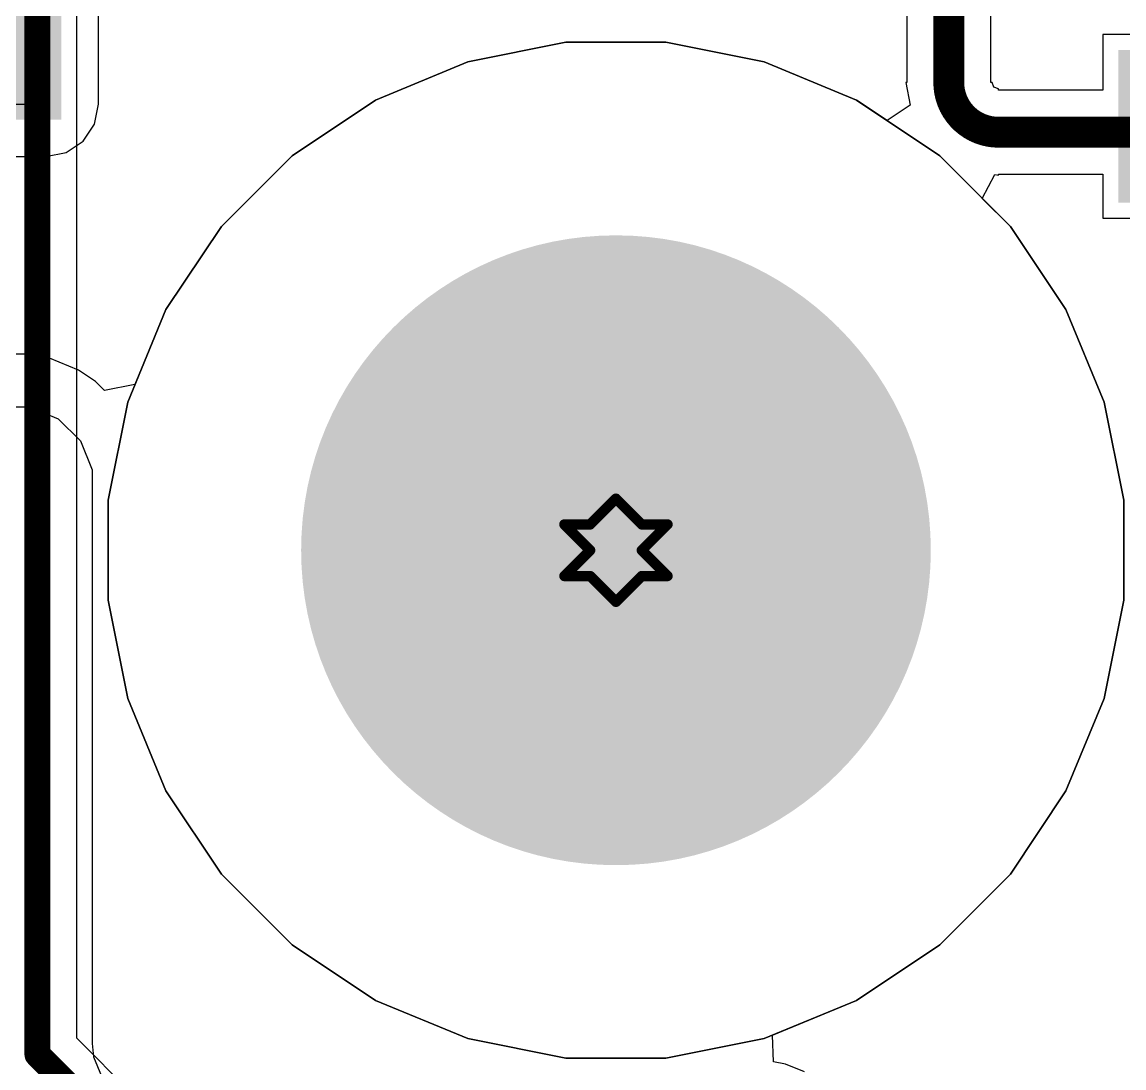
# Model space of a CAD drawing. Header units: inches. Extents: x -12 to 5355, y -7 to 5366.
# Drawn here: x 14.37 to 19.8, y 16.58 to 21.73 of the extents above; entities that cross this region are included whole.
import ezdxf

# ---------------------------------------------------------------- set-up
doc = ezdxf.new("R2010")
doc.units = ezdxf.units.IN
for name, color, linetype in [('BOTTOM LAYER', 5, 'Continuous'), ('Bottom Solder', 6, 'Continuous'), ('Drill Drawing', 1, 'Continuous'), ('GROUND1', 16, 'Continuous'), ('GROUND2', 156, 'Continuous'), ('Multi-Layer', 9, 'Continuous'), ('Pad Holes', 156, 'Continuous'), ('POWER', 76, 'Continuous'), ('SIGNAL', 90, 'Continuous'), ('TOP LAYER', 1, 'Continuous'), ('Top Paste', 8, 'Continuous'), ('Top Solder', 216, 'Continuous')]:
    doc.layers.add(name, color=color, linetype=linetype)

# ---------------------------------------------------------------- blocks, each defined once
blk = doc.blocks.new('XUNPU_SMN_303_B_54')
at = {"layer": 'Bottom Solder'}
blk.add_hatch(color=6, dxfattribs=at).paths.add_polyline_path([(1.4742, -6.0732), (2.2258, -6.0732), (2.2258, -7.4748), (1.4742, -7.4748)])
blk = doc.blocks.new('DO_214AC_SMA__55')
at = {"layer": 'TOP LAYER'}
blk.add_hatch(color=1, dxfattribs=at).paths.add_polyline_path([(1.3778, 1.1516), (3.3778, 1.1516), (3.3778, -0.9484), (1.3778, -0.9484)])
at = {"layer": 'Top Paste'}
blk.add_hatch(color=8, dxfattribs=at).paths.add_polyline_path([(1.3778, 1.1516), (3.3778, 1.1516), (3.3778, -0.9484), (1.3778, -0.9484)])
at = {"layer": 'Top Solder'}
blk.add_hatch(color=216, dxfattribs=at).paths.add_polyline_path([(1.3016, 1.2278), (3.454, 1.2278), (3.454, -1.0246), (1.3016, -1.0246)])

msp = doc.modelspace()

# ---------------------------------------------------------------- hatches: boundary and pattern name
at = {"layer": 'Bottom Solder'}
h = msp.add_hatch(color=6, dxfattribs=at)
edge = h.paths.add_edge_path()
edge.add_arc((17.2974, 19.1262), 0.0762, 0, 360)
at = {"layer": 'Pad Holes'}
h = msp.add_hatch(color=7, dxfattribs=at)
edge = h.paths.add_edge_path()
edge.add_arc((17.2974, 19.1262), 1.55, 0, 360)
at = {"layer": 'Top Solder'}
h = msp.add_hatch(color=216, dxfattribs=at)
edge = h.paths.add_edge_path()
edge.add_arc((17.2974, 19.1262), 0.0762, 0, 360)

# ---------------------------------------------------------------- linework, layer by layer
at = {"layer": 'BOTTOM LAYER'}
for p, q in [((18.7287, 22.0599), (18.7287, 21.429)), ((19.1427, 21.429), (19.1427, 22.0599)), ((21.2478, 21.6649), (19.6938, 21.6649)), ((19.6938, 21.6649), (19.6938, 21.3906)), ((17.0512, 21.6262), (16.5682, 21.5301)), ((17.5436, 21.6262), (17.0512, 21.6262)), ((18.0266, 21.5301), (17.5436, 21.6262)), ((16.5682, 21.5301), (16.1132, 21.3417)), ((18.4816, 21.3417), (18.0266, 21.5301)), ((18.7287, 21.429), (18.7239, 21.429)), ((18.7239, 21.429), (18.7461, 21.3177)), ((19.149, 21.429), (19.1427, 21.429)), ((19.1584, 21.4063), (19.149, 21.429)), ((19.1811, 21.3969), (19.1584, 21.4063)), ((19.1811, 21.3906), (19.1811, 21.3969)), ((19.6938, 21.3906), (19.1811, 21.3906)), ((16.1132, 21.3417), (15.7037, 21.0681)), ((18.6318, 21.2413), (18.4816, 21.3417)), ((18.7461, 21.3177), (18.6318, 21.2413)), ((15.7037, 21.0681), (15.3555, 20.7199)), ((19.1008, 20.8583), (19.1634, 20.9753)), ((19.1634, 20.9753), (19.1811, 20.9718)), ((19.1811, 20.9718), (19.1811, 20.9766)), ((19.1811, 20.9766), (19.6938, 20.9766)), ((19.6938, 20.9766), (19.6938, 20.7609)), ((19.2393, 20.7199), (19.1008, 20.8583)), ((19.6938, 20.7609), (21.2478, 20.7609)), ((15.3555, 20.7199), (15.0819, 20.3104)), ((19.5129, 20.3104), (19.2393, 20.7199)), ((15.0819, 20.3104), (14.9291, 19.9416)), ((19.7013, 19.8554), (19.5129, 20.3104)), ((14.4097, 20.091), (14.3328, 20.091)), ((14.4545, 20.0821), (14.4097, 20.091)), ((14.5088, 20.0713), (14.4545, 20.0821)), ((14.6508, 20.0124), (14.5088, 20.0713)), ((14.7348, 19.9563), (14.6508, 20.0124)), ((14.7793, 19.9118), (14.7348, 19.9563)), ((14.7348, 19.9563), (14.7348, 19.9563)), ((14.9291, 19.9416), (14.7793, 19.9118)), ((19.7974, 19.3724), (19.7013, 19.8554)), ((14.3328, 19.832), (14.4097, 19.832)), ((14.4097, 19.832), (14.5517, 19.7732)), ((14.5517, 19.7732), (14.6604, 19.6645)), ((14.6604, 19.6645), (14.7192, 19.5225)), ((14.7192, 19.5225), (14.7192, 19.4456)), ((14.7192, 19.4456), (14.7192, 19.4456)), ((14.7192, 19.4456), (14.7192, 18.0948)), ((19.7974, 18.88), (19.7974, 19.3724)), ((19.7013, 18.397), (19.7974, 18.88)), ((19.5129, 17.942), (19.7013, 18.397)), ((14.7192, 18.0948), (14.7192, 16.6989)), ((19.2393, 17.5325), (19.5129, 17.942)), ((18.8911, 17.1843), (19.2393, 17.5325)), ((18.4816, 16.9107), (18.8911, 17.1843)), ((18.0677, 16.7393), (18.4816, 16.9107)), ((18.0731, 16.6087), (18.0677, 16.7393)), ((14.7192, 16.6989), (14.7257, 16.6323)), ((14.7257, 16.6323), (14.7767, 16.5093)), ((18.1328, 16.5969), (18.0731, 16.6087)), ((18.2262, 16.5582), (18.1328, 16.5969))]:
    msp.add_line(p, q, dxfattribs=at)
for points in [[(18.9357, 21.429, 0.152, 0.152, 0), (18.9357, 22.5044, 0.152, 0.152, 0)], [(19.1811, 21.1836, 0.152, 0.152, -0.414214), (18.9357, 21.429, 0.152, 0.152, 0)], [(19.1811, 21.1836, 0.152, 0.152, 0), (20.4414, 21.1836, 0.152, 0.152, 0)]]:
    msp.add_lwpolyline(points, format="xyseb", dxfattribs=at)
for points in [[(18.8977, 21.429, 0.076, 0.076, 1), (18.9737, 21.429, 0.076, 0.076, 1)], [(18.8977, 21.429, 0.076, 0.076, 1), (18.9737, 21.429, 0.076, 0.076, 1)], [(19.1431, 21.1836, 0.076, 0.076, 1), (19.2191, 21.1836, 0.076, 0.076, 1)], [(19.1431, 21.1836, 0.076, 0.076, 1), (19.2191, 21.1836, 0.076, 0.076, 1)]]:
    msp.add_lwpolyline(points, format="xyseb", close=True, dxfattribs=at)
at = {"layer": 'Drill Drawing'}
for points in [[(17.1704, 19.2532, 0.0508, 0.0508, 0), (17.2974, 19.3802, 0.0508, 0.0508, 0)], [(17.2974, 19.3802, 0.0508, 0.0508, 0), (17.4244, 19.2532, 0.0508, 0.0508, 0)], [(17.0434, 19.2532, 0.0508, 0.0508, 0), (17.1704, 19.1262, 0.0508, 0.0508, 0)], [(17.0434, 19.2532, 0.0508, 0.0508, 0), (17.1704, 19.2532, 0.0508, 0.0508, 0)], [(17.4244, 19.2532, 0.0508, 0.0508, 0), (17.5514, 19.2532, 0.0508, 0.0508, 0)], [(17.4244, 19.1262, 0.0508, 0.0508, 0), (17.5514, 19.2532, 0.0508, 0.0508, 0)], [(17.0434, 18.9992, 0.0508, 0.0508, 0), (17.1704, 19.1262, 0.0508, 0.0508, 0)], [(17.4244, 19.1262, 0.0508, 0.0508, 0), (17.5514, 18.9992, 0.0508, 0.0508, 0)], [(17.0434, 18.9992, 0.0508, 0.0508, 0), (17.1704, 18.9992, 0.0508, 0.0508, 0)], [(17.1704, 18.9992, 0.0508, 0.0508, 0), (17.2974, 18.8722, 0.0508, 0.0508, 0)], [(17.2974, 18.8722, 0.0508, 0.0508, 0), (17.4244, 18.9992, 0.0508, 0.0508, 0)], [(17.4244, 18.9992, 0.0508, 0.0508, 0), (17.5514, 18.9992, 0.0508, 0.0508, 0)]]:
    msp.add_lwpolyline(points, format="xyseb", dxfattribs=at)
for points in [[(17.2847, 19.3802, 0.0254, 0.0254, 1), (17.3101, 19.3802, 0.0254, 0.0254, 1)], [(17.2847, 19.3802, 0.0254, 0.0254, 1), (17.3101, 19.3802, 0.0254, 0.0254, 1)], [(17.0307, 19.2532, 0.0254, 0.0254, 1), (17.0561, 19.2532, 0.0254, 0.0254, 1)], [(17.0307, 19.2532, 0.0254, 0.0254, 1), (17.0561, 19.2532, 0.0254, 0.0254, 1)], [(17.1577, 19.2532, 0.0254, 0.0254, 1), (17.1831, 19.2532, 0.0254, 0.0254, 1)], [(17.1577, 19.2532, 0.0254, 0.0254, 1), (17.1831, 19.2532, 0.0254, 0.0254, 1)], [(17.4117, 19.2532, 0.0254, 0.0254, 1), (17.4371, 19.2532, 0.0254, 0.0254, 1)], [(17.4117, 19.2532, 0.0254, 0.0254, 1), (17.4371, 19.2532, 0.0254, 0.0254, 1)], [(17.5387, 19.2532, 0.0254, 0.0254, 1), (17.5641, 19.2532, 0.0254, 0.0254, 1)], [(17.5387, 19.2532, 0.0254, 0.0254, 1), (17.5641, 19.2532, 0.0254, 0.0254, 1)], [(17.1577, 19.1262, 0.0254, 0.0254, 1), (17.1831, 19.1262, 0.0254, 0.0254, 1)], [(17.1577, 19.1262, 0.0254, 0.0254, 1), (17.1831, 19.1262, 0.0254, 0.0254, 1)], [(17.4117, 19.1262, 0.0254, 0.0254, 1), (17.4371, 19.1262, 0.0254, 0.0254, 1)], [(17.4117, 19.1262, 0.0254, 0.0254, 1), (17.4371, 19.1262, 0.0254, 0.0254, 1)], [(17.0307, 18.9992, 0.0254, 0.0254, 1), (17.0561, 18.9992, 0.0254, 0.0254, 1)], [(17.0307, 18.9992, 0.0254, 0.0254, 1), (17.0561, 18.9992, 0.0254, 0.0254, 1)], [(17.1577, 18.9992, 0.0254, 0.0254, 1), (17.1831, 18.9992, 0.0254, 0.0254, 1)], [(17.1577, 18.9992, 0.0254, 0.0254, 1), (17.1831, 18.9992, 0.0254, 0.0254, 1)], [(17.4117, 18.9992, 0.0254, 0.0254, 1), (17.4371, 18.9992, 0.0254, 0.0254, 1)], [(17.4117, 18.9992, 0.0254, 0.0254, 1), (17.4371, 18.9992, 0.0254, 0.0254, 1)], [(17.5387, 18.9992, 0.0254, 0.0254, 1), (17.5641, 18.9992, 0.0254, 0.0254, 1)], [(17.5387, 18.9992, 0.0254, 0.0254, 1), (17.5641, 18.9992, 0.0254, 0.0254, 1)], [(17.2847, 18.8722, 0.0254, 0.0254, 1), (17.3101, 18.8722, 0.0254, 0.0254, 1)], [(17.2847, 18.8722, 0.0254, 0.0254, 1), (17.3101, 18.8722, 0.0254, 0.0254, 1)]]:
    msp.add_lwpolyline(points, format="xyseb", close=True, dxfattribs=at)
at = {"layer": 'GROUND1'}
for p, q in [((17.0512, 21.6262), (16.5682, 21.5301)), ((17.5436, 21.6262), (17.0512, 21.6262)), ((18.0266, 21.5301), (17.5436, 21.6262)), ((16.5682, 21.5301), (16.1132, 21.3417)), ((18.4816, 21.3417), (18.0266, 21.5301)), ((16.1132, 21.3417), (15.7037, 21.0681)), ((18.8911, 21.0681), (18.4816, 21.3417)), ((15.7037, 21.0681), (15.3555, 20.7199)), ((19.2393, 20.7199), (18.8911, 21.0681)), ((15.3555, 20.7199), (15.0819, 20.3104)), ((19.5129, 20.3104), (19.2393, 20.7199)), ((15.0819, 20.3104), (14.8935, 19.8554)), ((19.7013, 19.8554), (19.5129, 20.3104)), ((14.8935, 19.8554), (14.7974, 19.3724)), ((19.7974, 19.3724), (19.7013, 19.8554)), ((14.7974, 19.3724), (14.7974, 18.88)), ((19.7974, 18.88), (19.7974, 19.3724)), ((14.7974, 18.88), (14.8935, 18.397)), ((19.7013, 18.397), (19.7974, 18.88)), ((14.8935, 18.397), (15.0819, 17.942)), ((19.5129, 17.942), (19.7013, 18.397)), ((15.0819, 17.942), (15.3555, 17.5325)), ((19.2393, 17.5325), (19.5129, 17.942)), ((15.3555, 17.5325), (15.7037, 17.1843)), ((18.8911, 17.1843), (19.2393, 17.5325)), ((15.7037, 17.1843), (16.1132, 16.9107)), ((18.4816, 16.9107), (18.8911, 17.1843)), ((16.1132, 16.9107), (16.5682, 16.7223)), ((18.0266, 16.7223), (18.4816, 16.9107)), ((16.5682, 16.7223), (17.0512, 16.6262)), ((17.5436, 16.6262), (18.0266, 16.7223)), ((17.0512, 16.6262), (17.5436, 16.6262))]:
    msp.add_line(p, q, dxfattribs=at)
at = {"layer": 'GROUND2'}
for p, q in [((17.0512, 21.6262), (16.5682, 21.5301)), ((17.5436, 21.6262), (17.0512, 21.6262)), ((18.0266, 21.5301), (17.5436, 21.6262)), ((16.5682, 21.5301), (16.1132, 21.3417)), ((18.4816, 21.3417), (18.0266, 21.5301)), ((16.1132, 21.3417), (15.7037, 21.0681)), ((18.8911, 21.0681), (18.4816, 21.3417)), ((15.7037, 21.0681), (15.3555, 20.7199)), ((19.2393, 20.7199), (18.8911, 21.0681)), ((15.3555, 20.7199), (15.0819, 20.3104)), ((19.5129, 20.3104), (19.2393, 20.7199)), ((15.0819, 20.3104), (14.8935, 19.8554)), ((19.7013, 19.8554), (19.5129, 20.3104)), ((14.8935, 19.8554), (14.7974, 19.3724)), ((19.7974, 19.3724), (19.7013, 19.8554)), ((14.7974, 19.3724), (14.7974, 18.88)), ((19.7974, 18.88), (19.7974, 19.3724)), ((14.7974, 18.88), (14.8935, 18.397)), ((19.7013, 18.397), (19.7974, 18.88)), ((14.8935, 18.397), (15.0819, 17.942)), ((19.5129, 17.942), (19.7013, 18.397)), ((15.0819, 17.942), (15.3555, 17.5325)), ((19.2393, 17.5325), (19.5129, 17.942)), ((15.3555, 17.5325), (15.7037, 17.1843)), ((18.8911, 17.1843), (19.2393, 17.5325)), ((15.7037, 17.1843), (16.1132, 16.9107)), ((18.4816, 16.9107), (18.8911, 17.1843)), ((16.1132, 16.9107), (16.5682, 16.7223)), ((18.0266, 16.7223), (18.4816, 16.9107)), ((16.5682, 16.7223), (17.0512, 16.6262)), ((17.5436, 16.6262), (18.0266, 16.7223)), ((17.0512, 16.6262), (17.5436, 16.6262))]:
    msp.add_line(p, q, dxfattribs=at)
at = {"layer": 'Multi-Layer'}
for p, q in [((16.5682, 21.5301), (17.0512, 21.6262)), ((17.0512, 21.6262), (17.2974, 21.6262)), ((17.2974, 21.6262), (17.5436, 21.6262)), ((17.5436, 21.6262), (18.0266, 21.5301)), ((16.1132, 21.3417), (16.5682, 21.5301)), ((18.0266, 21.5301), (18.4816, 21.3417)), ((15.7037, 21.0681), (16.1132, 21.3417)), ((18.4816, 21.3417), (18.8911, 21.0681)), ((15.3555, 20.7199), (15.7037, 21.0681)), ((18.8911, 21.0681), (19.2393, 20.7199)), ((15.0819, 20.3104), (15.3555, 20.7199)), ((19.2393, 20.7199), (19.5129, 20.3104)), ((14.8935, 19.8554), (15.0819, 20.3104)), ((19.5129, 20.3104), (19.7013, 19.8554)), ((14.7974, 19.3724), (14.8935, 19.8554)), ((19.7013, 19.8554), (19.7974, 19.3724)), ((14.7974, 19.1262), (14.7974, 19.3724)), ((19.7974, 19.3724), (19.7974, 19.1262)), ((14.7974, 18.88), (14.7974, 19.1262)), ((19.7974, 19.1262), (19.7974, 18.88)), ((14.8935, 18.397), (14.7974, 18.88)), ((19.7974, 18.88), (19.7013, 18.397)), ((15.0819, 17.942), (14.8935, 18.397)), ((19.7013, 18.397), (19.5129, 17.942)), ((15.3555, 17.5325), (15.0819, 17.942)), ((19.5129, 17.942), (19.2393, 17.5325)), ((15.7037, 17.1843), (15.3555, 17.5325)), ((19.2393, 17.5325), (18.8911, 17.1843)), ((16.1132, 16.9107), (15.7037, 17.1843)), ((18.8911, 17.1843), (18.4816, 16.9107)), ((16.5682, 16.7223), (16.1132, 16.9107)), ((18.4816, 16.9107), (18.0266, 16.7223)), ((17.0512, 16.6262), (16.5682, 16.7223)), ((18.0266, 16.7223), (17.5436, 16.6262)), ((17.2974, 16.6262), (17.0512, 16.6262)), ((17.2974, 16.6262), (17.2974, 16.6262)), ((17.5436, 16.6262), (17.2974, 16.6262))]:
    msp.add_line(p, q, dxfattribs=at)
at = {"layer": 'POWER'}
for p, q in [((17.0512, 21.6262), (16.5682, 21.5301)), ((17.5436, 21.6262), (17.0512, 21.6262)), ((18.0266, 21.5301), (17.5436, 21.6262)), ((16.5682, 21.5301), (16.1132, 21.3417)), ((18.4816, 21.3417), (18.0266, 21.5301)), ((16.1132, 21.3417), (15.7037, 21.0681)), ((18.8911, 21.0681), (18.4816, 21.3417)), ((15.7037, 21.0681), (15.3555, 20.7199)), ((19.2393, 20.7199), (18.8911, 21.0681)), ((15.3555, 20.7199), (15.0819, 20.3104)), ((19.5129, 20.3104), (19.2393, 20.7199)), ((15.0819, 20.3104), (14.8935, 19.8554)), ((19.7013, 19.8554), (19.5129, 20.3104)), ((14.8935, 19.8554), (14.7974, 19.3724)), ((19.7974, 19.3724), (19.7013, 19.8554)), ((14.7974, 19.3724), (14.7974, 18.88)), ((19.7974, 18.88), (19.7974, 19.3724)), ((14.7974, 18.88), (14.8935, 18.397)), ((19.7013, 18.397), (19.7974, 18.88)), ((14.8935, 18.397), (15.0819, 17.942)), ((19.5129, 17.942), (19.7013, 18.397)), ((15.0819, 17.942), (15.3555, 17.5325)), ((19.2393, 17.5325), (19.5129, 17.942)), ((15.3555, 17.5325), (15.7037, 17.1843)), ((18.8911, 17.1843), (19.2393, 17.5325)), ((15.7037, 17.1843), (16.1132, 16.9107)), ((18.4816, 16.9107), (18.8911, 17.1843)), ((16.1132, 16.9107), (16.5682, 16.7223)), ((18.0266, 16.7223), (18.4816, 16.9107)), ((16.5682, 16.7223), (17.0512, 16.6262)), ((17.5436, 16.6262), (18.0266, 16.7223)), ((17.0512, 16.6262), (17.5436, 16.6262))]:
    msp.add_line(p, q, dxfattribs=at)
at = {"layer": 'SIGNAL'}
for p, q in [((14.643, 16.7248), (14.643, 22.4517)), ((17.0512, 21.6262), (16.5682, 21.5301)), ((17.5436, 21.6262), (17.0512, 21.6262)), ((18.0266, 21.5301), (17.5436, 21.6262)), ((16.5682, 21.5301), (16.1132, 21.3417)), ((18.4816, 21.3417), (18.0266, 21.5301)), ((16.1132, 21.3417), (15.7037, 21.0681)), ((18.8911, 21.0681), (18.4816, 21.3417)), ((15.7037, 21.0681), (15.3555, 20.7199)), ((19.2393, 20.7199), (18.8911, 21.0681)), ((15.3555, 20.7199), (15.0819, 20.3104)), ((19.5129, 20.3104), (19.2393, 20.7199)), ((15.0819, 20.3104), (14.8935, 19.8554)), ((19.7013, 19.8554), (19.5129, 20.3104)), ((14.8935, 19.8554), (14.7974, 19.3724)), ((19.7974, 19.3724), (19.7013, 19.8554)), ((14.7974, 19.3724), (14.7974, 18.88)), ((19.7974, 18.88), (19.7974, 19.3724)), ((14.7974, 18.88), (14.8935, 18.397)), ((19.7013, 18.397), (19.7974, 18.88)), ((14.8935, 18.397), (15.0819, 17.942)), ((19.5129, 17.942), (19.7013, 18.397)), ((15.0819, 17.942), (15.3555, 17.5325)), ((19.2393, 17.5325), (19.5129, 17.942)), ((15.3555, 17.5325), (15.7037, 17.1843)), ((18.8911, 17.1843), (19.2393, 17.5325)), ((15.7037, 17.1843), (16.1132, 16.9107)), ((18.4816, 16.9107), (18.8911, 17.1843)), ((16.1132, 16.9107), (16.5682, 16.7223)), ((18.0266, 16.7223), (18.4816, 16.9107)), ((16.5249, 14.8429), (14.643, 16.7248)), ((16.5682, 16.7223), (17.0512, 16.6262)), ((17.5436, 16.6262), (18.0266, 16.7223)), ((17.0512, 16.6262), (17.5436, 16.6262))]:
    msp.add_line(p, q, dxfattribs=at)
for points in [[(14.4488, 16.6443, 0.127, 0.127, 0), (14.4488, 22.5321, 0.127, 0.127, 0)], [(14.4488, 16.6443, 0.127, 0.127, 0), (16.3876, 14.7056, 0.127, 0.127, 0)]]:
    msp.add_lwpolyline(points, format="xyseb", dxfattribs=at)
msp.add_lwpolyline([(14.4171, 16.6443, 0.0635, 0.0635, 1), (14.4806, 16.6443, 0.0635, 0.0635, 1)], format="xyseb", close=True, dxfattribs=at)
msp.add_lwpolyline([(14.4171, 16.6443, 0.0635, 0.0635, 1), (14.4806, 16.6443, 0.0635, 0.0635, 1)], format="xyseb", close=True, dxfattribs=at)
at = {"layer": 'TOP LAYER'}
for p, q in [((14.4913, 21.3225), (14.4913, 25.6228)), ((14.7503, 21.3225), (14.7503, 25.6228)), ((17.0512, 21.6262), (16.5682, 21.5301)), ((17.5436, 21.6262), (17.0512, 21.6262)), ((18.0266, 21.5301), (17.5436, 21.6262)), ((16.5682, 21.5301), (16.1132, 21.3417)), ((18.4816, 21.3417), (18.0266, 21.5301)), ((11.3188, 21.3225), (14.4913, 21.3225)), ((14.7305, 21.2234), (14.7503, 21.3225)), ((16.1132, 21.3417), (15.7037, 21.0681)), ((18.8911, 21.0681), (18.4816, 21.3417)), ((14.6744, 21.1393), (14.7305, 21.2234)), ((14.5904, 21.0832), (14.6744, 21.1393)), ((13.848, 21.0635), (14.4913, 21.0635)), ((14.4913, 21.0635), (14.5904, 21.0832)), ((15.7037, 21.0681), (15.3555, 20.7199)), ((19.2393, 20.7199), (18.8911, 21.0681)), ((15.3555, 20.7199), (15.0819, 20.3104)), ((19.5129, 20.3104), (19.2393, 20.7199)), ((15.0819, 20.3104), (14.8935, 19.8554)), ((19.7013, 19.8554), (19.5129, 20.3104)), ((14.8935, 19.8554), (14.7974, 19.3724)), ((19.7974, 19.3724), (19.7013, 19.8554)), ((14.7974, 19.3724), (14.7974, 18.88)), ((19.7974, 18.88), (19.7974, 19.3724)), ((14.7974, 18.88), (14.8935, 18.397)), ((19.7013, 18.397), (19.7974, 18.88)), ((14.8935, 18.397), (15.0819, 17.942)), ((19.5129, 17.942), (19.7013, 18.397)), ((15.0819, 17.942), (15.3555, 17.5325)), ((19.2393, 17.5325), (19.5129, 17.942)), ((15.3555, 17.5325), (15.7037, 17.1843)), ((18.8911, 17.1843), (19.2393, 17.5325)), ((15.7037, 17.1843), (16.1132, 16.9107)), ((18.4816, 16.9107), (18.8911, 17.1843)), ((16.1132, 16.9107), (16.5682, 16.7223)), ((18.0266, 16.7223), (18.4816, 16.9107)), ((16.5682, 16.7223), (17.0512, 16.6262)), ((17.5436, 16.6262), (18.0266, 16.7223)), ((17.0512, 16.6262), (17.5436, 16.6262))]:
    msp.add_line(p, q, dxfattribs=at)

# ---------------------------------------------------------------- block references
at = {"rotation": 270}
msp.add_blockref('XUNPU_SMN_303_B_54', (27.2448, 23.0629), dxfattribs=at)
msp.add_blockref('DO_214AC_SMA__55', (11.1135, 22.2709))

doc.saveas('drawing.dxf')
